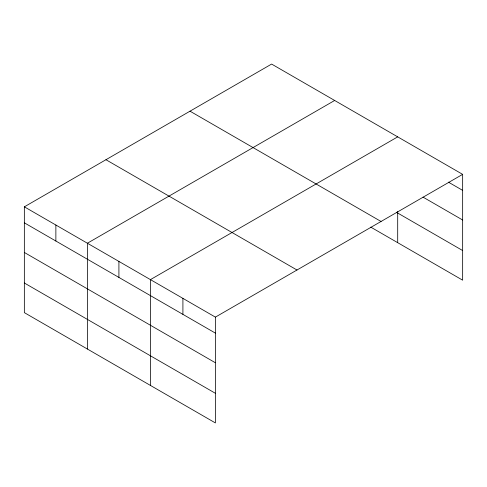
<?xml version="1.0" encoding="UTF-8"?>
<svg xmlns="http://www.w3.org/2000/svg" width="487" height="487" viewBox="0 0 487 487"><rect width="100%" height="100%" fill="white"/><g stroke="black" fill="none" stroke-linecap="round" stroke-linejoin="round"><path stroke-width="0.73" d="M370.771 227.131L462.65 280.171L462.65 174.364L271.612 64.071L24.35 206.829L24.35 312.636L215.388 422.929L215.388 317.122L24.35 206.829M334.654 100.468L87.392 243.226L87.392 349.033M397.696 136.865L150.434 279.623L150.434 385.43M215.388 317.122L462.65 174.364M448.363 182.12L462.65 190.368M423.026 197.125L462.65 220.002M396.381 212.277L462.65 250.537M190.015 111.182L381.053 221.475M105.947 159.718L296.985 270.011M24.35 222.827L215.388 333.12M24.35 252.461L215.388 362.76M24.35 282.996L215.388 393.295M397.696 211.547L397.696 242.672M182.911 298.373L182.911 314.371M118.913 261.422L118.913 277.426M55.871 225.024L55.871 241.022"/></g></svg>
